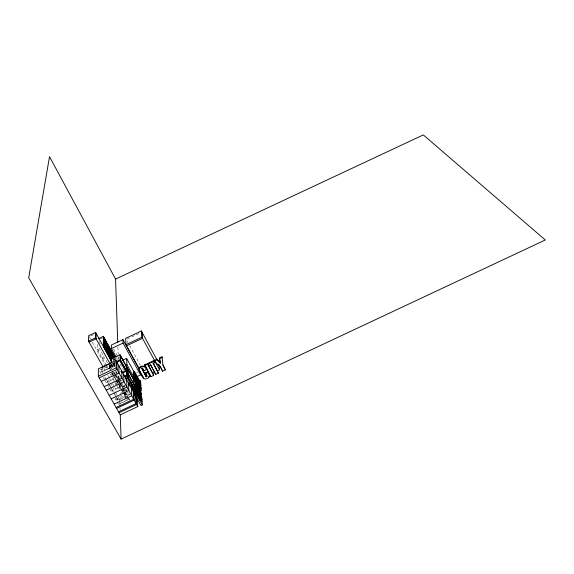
<?xml version="1.0" encoding="UTF-8"?>
<svg xmlns="http://www.w3.org/2000/svg" width="574" height="574" viewBox="0 0 574 574"><rect width="100%" height="100%" fill="white"/><g stroke="black" fill="none" stroke-linecap="round" stroke-linejoin="round"><path stroke-width="0.43" stroke-dasharray="2.87 2.15" d="M106.219 365.107L97.501 349.58L97.544 343.453M90.792 336.041L94.638 334.233M100.242 338.969L102.409 337.957M97.501 349.58L99.711 348.547M98.018 350.506L99.962 349.595L104.009 356.82L102.079 357.731M127.033 339.105L130.965 337.261M131.755 336.895L138.843 333.573M102.588 358.65L104.525 357.738L107.747 363.486M114.922 362.259L111.162 364.024L113.279 367.819M100.063 369.993L114.506 363.249M102.516 373.057L101.648 371.522L109.376 367.898L109.333 365.566M102.057 371.636L109.232 368.264L110.108 369.821M113.064 372.964L111.141 373.868L115.496 381.617M112.289 374.47L116.823 372.347M120.11 371.615L121.702 370.869M106.147 382.535L118.868 376.573M118.409 378.94L120.669 377.879M136.519 373.071L138.04 372.354M119.751 381.244L121.989 380.196M115.431 384.752L119.399 382.894M124.953 380.289L126.538 379.543M111.033 391.159L124.493 384.845M124.823 385.269L122.592 386.316L121.365 384.128M125.146 385.742L119.342 388.462L118.057 386.18M125.197 385.972L122.183 387.385L120.533 384.444M120.275 393.355L127.385 390.019M126.452 393.046L119.614 396.254L119.952 406.177M115.876 399.726L129.293 393.434M129.781 394.302L116.371 400.595L114.334 397M127.299 396.11L119.729 399.662L117.146 395.084M120.009 403.407L127.091 400.085L123.173 393.104M101.641 367.604L104.224 372.189M108.529 379.816L109.828 382.112M110.258 382.872L111.98 385.922M112.411 386.689L114.994 391.267M115.424 392.028L116.716 394.324M105.996 378.61L108.622 383.26M109.06 384.035L110.373 386.359M110.811 387.134L113.444 391.784M113.882 392.559L118.258 400.308M104.683 376.896L109.024 384.573M109.455 385.341L111.191 388.411M111.629 389.179L114.233 393.786M114.664 394.553L115.962 396.856M116.4 397.624L119.873 403.773L127.493 400.193L126.201 397.882M99.661 371.062L101.232 373.846M103.349 377.584L104.195 379.077M104.583 379.773L106.986 384.02M107.41 384.759L109.089 387.73M109.476 388.419L111.865 392.638M117.168 402.015L118.775 404.849M107.137 366.736L109.139 370.302M115.926 382.377L117.634 385.419M89.257 336.759L90.563 339.091M92.314 342.197L104.985 364.741M105.422 365.516L108.048 370.18M110.23 374.069L114.161 381.064M114.599 381.839L118.969 389.617M103.93 368.429L105.673 371.522M107.855 375.382L109.16 377.706M109.591 378.474L112.21 383.116M112.64 383.884L114.384 386.976M114.822 387.751L116.127 390.069M110.99 364.928L112.59 367.783M110.416 364.411L112.59 368.278M115.618 373.696L119.952 381.437M120.389 382.212L123.424 387.629M123.855 388.397L125.154 390.722M109.311 364.009L111.88 368.594M114.018 372.418L114.879 373.947M115.302 374.714L117.448 378.531M117.871 379.299L119.586 382.356M120.016 383.116L128.117 397.588M128.547 398.356L129.408 399.891M109.778 364.978L110.438 366.162L110.473 367.912M111.93 368.824L110.567 366.391L110.603 368.149M113.788 372.139L114.649 373.674M115.08 374.449L119.399 382.155M119.83 382.923L122.42 387.55M122.858 388.318L127.17 396.024M118.474 380.763L120.124 383.705M123.453 389.646L124.3 391.152M124.723 391.906L127.256 396.433M127.679 397.186L128.949 399.447M123.087 390.342L123.941 391.855M124.364 392.609L128.598 400.171M109.476 366.14L110.473 368.02M112.095 370.818L113.831 374.011M114.262 374.679L116.866 379.421M117.297 380.088L119.033 383.281M119.464 383.949L121.631 387.924M122.061 388.591L123.797 391.784M124.228 392.451L126.825 397.086M109.06 365.832L110.66 368.68M110.502 369.785L109.505 367.999L109.476 366.241M112.138 372.691L113.006 374.241M113.444 375.016L116.048 379.665M116.486 380.44L117.792 382.765M118.222 383.54L120.834 388.189M121.272 388.964L123.008 392.064M123.446 392.838L126.05 397.488M109.376 367.898L110.237 369.434M112.389 373.279L115.848 379.436M116.278 380.203L118 383.274M118.431 384.049L120.59 387.888M121.021 388.655L122.75 391.733M123.18 392.501L125.771 397.115M111.851 372.921L112.719 374.478M113.157 375.252L115.769 379.909M116.206 380.684L117.512 383.009M119.256 386.115L120.562 388.447M120.992 389.222L122.736 392.322M113.623 358.901L114.413 360.314M113.25 358.908L114.039 360.329M112.891 359.64L114.075 361.764M114.09 362.488L114.886 363.909M114.111 363.213L114.908 364.634M113.731 363.227L114.922 365.358M113.229 362.79L114.972 365.903M113.358 363.242L114.944 366.09M114.965 366.822L112.97 363.256L114.987 367.554M112.698 363.091L114.872 366.98M112.231 364.318L113.968 367.432M116.149 371.328L117.017 372.885M98.95 341.537L100.256 343.869M111.564 364.081L113.738 367.97M115.912 371.859L118.954 377.297M115.403 371.608L116.257 373.129M119.248 378.481L117.527 375.403L117.627 378.517M119.679 379.249L120.971 381.559M121.401 382.334L123.991 386.948M124.422 387.723L125.713 390.033M126.144 390.801L128.727 395.421M113.494 348.899L116.917 355.062M117.347 355.837L119.055 358.915M116.601 357.839L117.462 359.389M120.045 364.038L123.496 370.237M115.338 357.925L116.206 359.489M114.944 358.563L116.249 360.903M114.111 358.42L114.987 359.984M114.004 358.894L114.786 360.307M127.098 341.028L127.945 342.578M129.652 345.684L140.286 365.093M128.956 392.351L129.121 395.421M129.286 398.6L129.372 400.2M126.258 388.885L126.337 390.55M117.907 346.947L118.158 354.086M118.28 357.659L118.337 359.446M118.897 375.511L119.191 384.171M119.227 385.025L119.406 390.392M120.009 407.856L120.074 409.599M101.641 369.175L101.648 371.522"/><path stroke-width="0.86" d="M117.756 342.484L115.568 279.1L423.303 134.912L545.3 239.975L121.092 439.088L120.253 414.837L98.348 376.235L98.384 368.809L115.962 360.565L135.242 395.177M109.986 363.636L95.535 337.835L95.6 332.49L88.676 335.733L88.54 341.114L103.062 366.879M96.174 333.516L96.116 338.868L89.121 342.147M149.419 375.891L149.362 374.657L147.819 371.837L145.301 373.021L146.858 376.408L146.076 376.781L141.778 368.164L146.284 376.931M148.429 377.125L149.175 376.329M145.301 373.021L146.8 375.762L146.227 376.286M141.828 368.809L142.625 368.687L143.837 370.897L146.363 369.713C146.98 363.995 137.573 365.588 139.217 370.101M88.54 341.114L95.535 337.835M98.297 338.739L103.342 336.371L114.908 357.15M139.052 368.967L122.929 339.621L111.356 345.046L111.428 348.533L116.17 357.064M156.709 359.338L141.383 330.976L125.634 338.359L125.957 344.68L139.073 368.551M111.428 348.533L123.087 343.073L122.929 339.621M125.957 344.68L141.914 337.196L141.383 330.976M126.574 345.806L142.524 338.323L141.986 332.095M133.821 379.651L120.002 354.703L111.055 358.901L111.141 363.17M101.641 367.604L109.311 364.009M116.429 361.548L120.196 359.783L120.002 354.703M116.027 362.538L119.83 360.752L125.462 370.89L121.674 372.669M122.721 360.207L126.603 358.384L134.244 372.21M98.348 376.235L116.185 367.869L115.962 360.565M125.354 365.423L126.926 364.684L126.603 358.384M99.237 377.814L117.067 369.448L116.838 362.129M101.239 381.33L119.033 372.985L118.782 365.616M122.771 372.942L126.524 371.184L120.196 359.783M144.741 364.906L147.525 363.6L153.595 374.729L153.66 375.374L150.883 376.68L144.741 364.906L150.883 376.68M147.999 363.385L153.889 360.616L154.75 362.711L153.193 363.442L158.453 373.129L155.676 374.435L150.41 364.748L148.853 365.48L147.999 363.385L148.853 365.48M156.838 359.231L156.91 359.869L160.311 363.249L160.232 362.61L156.838 359.231L154.184 360.479L154.248 361.118L160.275 366.865L162.607 371.177L165.384 369.878L162.93 364.834M159.594 358.607L159.515 357.975L162.026 356.806L162.098 357.43L159.594 358.607L160.311 363.249M144.799 365.545L147.59 364.239L147.525 363.6M148.056 364.016L153.961 361.254L153.889 360.616M154.248 361.118L156.91 359.869M124.45 376.106L126.71 375.044L126.524 371.184M134.553 371.643L134.646 373.071L140.809 384.228L140.601 381.502L139.819 380.081L139.912 381.351L134.553 371.643L133.283 372.239L134.194 375.159M124.809 376.817L126.309 376.114L127.213 377.749L125.72 378.445M104.238 386.625L122.004 378.295L121.702 370.869M133.369 373.667L134.646 373.071M134.732 374.392L133.455 374.994L133.57 376.831L134.854 376.228L134.732 374.392L140.824 384.472L140.931 385.929L139.303 383.181L141.025 387.077L141.132 388.548L134.854 376.228M126.108 379.141L127.6 378.445L130.04 382.822L128.547 383.525M106.226 390.119L123.962 381.796L123.632 374.334M134.94 377.541L133.649 378.144L133.742 379.608L135.034 379.005L134.94 377.541L140.085 386.847C140.974 387.694 142.108 393.125 140.35 390.342L135.163 380.971L135.062 379.493L133.771 380.103L133.864 381.581L135.163 380.971M136.77 376.709L140.601 374.915L140.379 372.009M145.358 373.667L147.884 372.483L147.819 371.837M135.177 381.244L133.886 381.854L134.079 385.011L134.904 386.496L136.21 385.886L136.153 385.046L141.613 394.898L141.498 393.384L135.177 381.244L135.385 384.401L136.21 385.886M145.387 376.436L146.966 375.697M152.476 373.114L154.837 372.009M157.197 370.897L159.565 369.792L158.998 364.87M128.956 384.207L131.216 383.145L131.303 384.587L134.668 390.643M129.789 385.29L131.303 384.587M109.203 395.371L126.904 387.07L126.538 379.543M134.079 385.011L135.385 384.401M111.177 398.844L128.849 390.55L128.454 382.987M135.636 388.268L141.972 399.683L141.857 398.141L138.886 392.48L141.814 397.452C141.986 397.351 134.086 380.045 135.636 388.268L134.323 388.885L134.237 386.532L134.732 386.661M135.658 388.591L134.345 389.208L134.438 390.736L135.758 390.119L135.658 388.591L142 400.013L142.115 401.563L135.758 390.119M135.773 390.298L135.866 391.798L140.372 400.365L135.938 392.867L134.61 393.491L134.711 395.005L141.053 405.545L142.374 404.928L142.201 402.704L135.773 390.298L134.452 390.916L135.364 393.979M134.546 392.422L135.866 391.798M114.14 404.06L131.769 395.787L131.338 388.168M134.711 395.005L136.038 394.381L135.938 392.867M116.092 407.504L133.699 399.246L133.24 391.583M116.587 408.379L134.194 400.121L133.72 392.451M118.538 411.816L136.117 403.565L135.622 395.859L136.892 398.148M119.033 412.684L136.605 404.44L136.103 396.727M120.253 414.837L137.81 406.6L137.294 398.858M143.823 378.029L140.006 371.529M158.237 364.253L160.203 366.226L162.607 371.177M136.038 394.381L142.374 404.928M121.092 439.088L28.7 277.809L49.529 156.68L115.568 279.1M112.002 358.736L108.414 352.307L111.614 358.743M111.629 359.46L108.436 353.735L111.65 360.185M116.185 367.869L137.81 406.6M111.263 360.192L103.908 347.033L107.955 354.976M95.6 332.49L111.83 361.534M108.866 356.612L110.875 360.199M134.567 388.806L128.375 377.656L128.196 374.191L135.105 386.654M126.71 375.044L134.574 389.186M134.603 389.588L131.611 384.214L134.639 390.234M130.908 385.613L135.184 393.305M114.491 357.071L112.734 353.247M114.513 357.781L112.769 354.653L114.097 357.71M113.674 357.631L112.805 356.067L113.609 358.19M135.034 379.005L140.436 389.15L135.062 379.493M126.926 364.684L134.23 377.871M133.957 380.218L127.937 369.355L128.174 373.825L135.112 386.331M123.087 343.073L140.601 374.915M146.363 369.713C146.191 364.54 137.645 366.599 139.267 370.747C141.226 373.416 142.539 381.38 147.504 378.395C150.438 377.405 149.735 374.241 147.884 372.483M142.574 368.049L143.837 370.897M147.59 364.239L153.66 375.374M150.747 364.856L152.368 367.834M153.179 369.319L155.676 374.435M141.914 337.196L159.565 369.792M153.961 361.254L154.75 362.711M165.384 369.878L163.009 365.473L162.026 356.806M159.515 357.975L160.232 362.61M158.453 373.129L153.129 362.804L153.193 363.442M146.815 376.006L146.872 376.659M134.854 385.656L134.904 386.496M112.834 357.487L112.856 358.205M112.239 352.35L112.253 353.053L108.307 345.29M107.804 344.386L107.812 345.082L103.851 337.282M103.342 336.371L103.399 346.818M136.361 388.053L138.069 391.303L136.361 388.053M138.449 381.746L136.619 378.618L138.477 382.155L138.449 381.746M107.862 348.569L103.872 341.415L107.876 349.272L107.862 348.569M112.332 356.583L108.371 349.48L112.353 357.301L112.332 356.583M107.883 349.975L103.88 342.807L107.89 350.685L107.883 349.975M112.368 358.011L108.393 350.886L112.382 358.728L112.368 358.011M107.905 351.396L103.894 344.206L107.912 352.106L107.905 351.396M107.926 352.816L103.901 345.613L107.934 353.534L107.926 352.816M127.988 376.96L127.084 375.331L126.904 371.88L127.808 373.502L127.988 376.96M107.826 345.77L103.858 338.653L107.833 346.466L107.826 345.77M112.267 353.756L108.328 346.674L112.289 354.459L112.267 353.756M107.847 347.17L103.865 340.03L107.855 347.866L107.847 347.17M112.303 355.17L108.35 348.074L112.317 355.873L112.303 355.17M126.28 366.37L120.361 355.679L120.533 360.063L126.502 370.818L126.28 366.37M127.557 368.666L126.667 367.059L126.89 371.514L127.787 373.136L127.557 368.666"/></g></svg>
